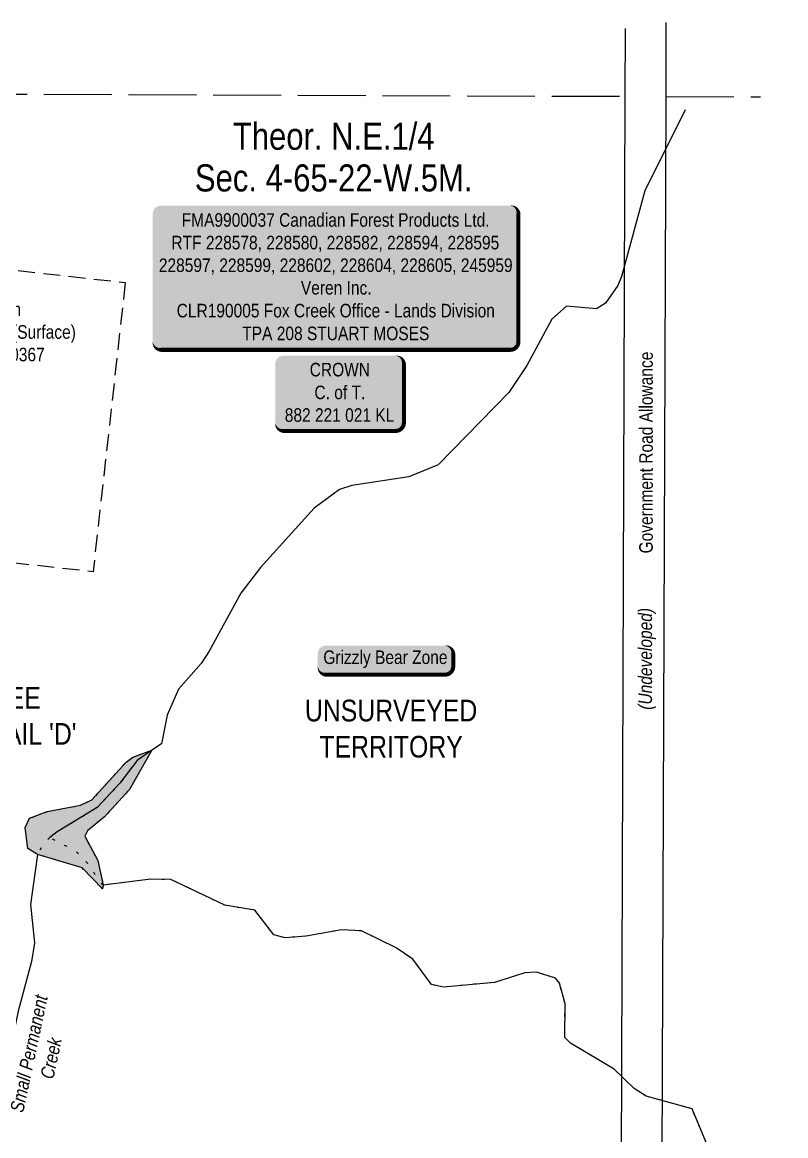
# Model space of a CAD drawing. Extents: x 481557 to 490744, y 6043801 to 6052728.
# Drawn here: x 483227 to 483791, y 6049926 to 6050748 of the extents above; entities that cross this region are included whole.
import ezdxf
from ezdxf.enums import TextEntityAlignment as Align

# ---------------------------------------------------------------- set-up
doc = ezdxf.new("R2010")
doc.units = 0
doc.header["$LTSCALE"] = 5
for name, pattern in [('foc-ACCESSROAD', [3.75, 2.5, -1.25]), ('foc-UNSURVEYED', [12.5, 10, -2.5]), ('foc-WHEELTRACKS', [2, 0.4, -1.6])]:
    doc.linetypes.add(name, pattern=pattern)
for name, color, linetype in [('AS-OWNER', 7, 'Continuous'), ('AS-SURFACE IMPACT', 7, 'Continuous'), ('C-SYMBOL', 7, 'Continuous'), ('C-WS', 13, 'foc-ACCESSROAD'), ('DETAIL-T', 7, 'Continuous'), ('L-ROAD-T', 7, 'Continuous'), ('L-SEC', 7, 'Continuous'), ('L-UNS-T', 3, 'Continuous'), ('L-USEC', 7, 'foc-UNSURVEYED'), ('P-TEMP-H', 41, 'Continuous'), ('T-CREEK', 160, 'Continuous'), ('T-WATER', 160, 'Continuous'), ('T-WATER-H', 133, 'Continuous'), ('T-WATER-P3', 160, 'foc-WHEELTRACKS'), ('T-WATER-T', 170, 'Continuous')]:
    doc.layers.add(name, color=color, linetype=linetype)
doc.layers.add('C-WS-T', color=13, linetype='Continuous', lineweight=9)
doc.layers.add('T-TEXT', color=48, linetype='Continuous', lineweight=18)
doc.styles.add('175L', font='ARIALN.TTF', dxfattribs={"height": 20})
doc.styles.add('80', font='ARIALN.TTF', dxfattribs={"height": 10})
doc.styles.add('80CG', font='ARIALN.TTF', dxfattribs={"height": 10})
doc.styles.add('80L', font='ARIALN.TTF', dxfattribs={"height": 10})
doc.styles.add('80LS', font='ARIALNI.TTF', dxfattribs={"height": 10})
doc.styles.add('foc-LtypeFont', font='ARIALN.TTF', dxfattribs={"height": 7.35})
doc.linetypes.add('foc-TOPO-flowdirection-NOLINE', pattern='A,0,[">",foc-LtypeFont,S=0.3,R=0,X=0,Y=-0.945],-20,[">",foc-LtypeFont,S=0.3,R=0,X=0,Y=-0.945],0', length=20)

# ---------------------------------------------------------------- blocks, each defined once
blk = doc.blocks.new('*U76')
h = blk.add_hatch(color=255)
edge = h.paths.add_edge_path()
edge.add_line((-129, -54), (129, -54))
edge.add_arc((129, -48), 6, 270, 360)
edge.add_line((135, -48), (135, 46.5))
edge.add_arc((129, 46.5), 6, 0, 90)
edge.add_line((129, 52.5), (-129, 52.5))
edge.add_arc((-129, 46.5), 6, 90, 180)
edge.add_line((-135, 46.5), (-135, -48))
edge.add_arc((-129, -48), 6, 180, 270)
at = {"color": 44, "flags": 128}
blk.add_lwpolyline([(-129, -54, 3, 3, 0), (129, -54, 3, 3, 0.414214), (135, -48, 3, 3, 0), (135, 46.5, 3, 0, 0.414214), (129, 52.5, 0, 0, 0), (-129, 52.5, 0, 0, 0.414214), (-135, 46.5, 0, 0, 0), (-135, -48, 0, 3, 0.414214)], format="xyseb", close=True, dxfattribs=at)
at = {"color": 44, "style": '80'}
blk.add_attdef('ENTER_TEXT_001', (-35.99, -5), '', height=10, dxfattribs=at)
blk = doc.blocks.new('*U32')
h = blk.add_hatch(color=255)
edge = h.paths.add_edge_path()
edge.add_line((-41.5, -28.5), (41.5, -28.5))
edge.add_arc((41.5, -22.5), 6, 270, 360)
edge.add_line((47.5, -22.5), (47.5, 21))
edge.add_arc((41.5, 21), 6, 0, 90)
edge.add_line((41.5, 27), (-41.5, 27))
edge.add_arc((-41.5, 21), 6, 90, 180)
edge.add_line((-47.5, 21), (-47.5, -22.5))
edge.add_arc((-41.5, -22.5), 6, 180, 270)
at = {"color": 14, "flags": 128}
blk.add_lwpolyline([(-41.5, -28.5, 3, 3, 0), (41.5, -28.5, 3, 3, 0.414214), (47.5, -22.5, 3, 3, 0), (47.5, 21, 3, 0, 0.414214), (41.5, 27, 0, 0, 0), (-41.5, 27, 0, 0, 0.414214), (-47.5, 21, 0, 0, 0), (-47.5, -22.5, 0, 3, 0.414214)], format="xyseb", close=True, dxfattribs=at)
at = {"color": 14, "style": '80'}
blk.add_attdef('ENTER_TEXT_001', (-26.85, -4.92), '', height=10, dxfattribs=at)
blk = doc.blocks.new('*U175')
h = blk.add_hatch(color=255)
edge = h.paths.add_edge_path()
edge.add_line((-44, -11.5), (44, -11.5))
edge.add_arc((44, -5.5), 6, 270, 360)
edge.add_line((50, -5.5), (50, 4))
edge.add_arc((44, 4), 6, 0, 90)
edge.add_line((44, 10), (-44, 10))
edge.add_arc((-44, 4), 6, 90, 180)
edge.add_line((-50, 4), (-50, -5.5))
edge.add_arc((-44, -5.5), 6, 180, 270)
at = {"color": 131, "flags": 128}
blk.add_lwpolyline([(-44, -11.5, 3, 3, 0), (44, -11.5, 3, 3, 0.414214), (50, -5.5, 3, 3, 0), (50, 4, 3, 0, 0.414214), (44, 10, 0, 0, 0), (-44, 10, 0, 0, 0.414214), (-50, 4, 0, 0, 0), (-50, -5.5, 0, 3, 0.414214)], format="xyseb", close=True, dxfattribs=at)
at = {"color": 131, "style": '80'}
blk.add_attdef('ENTER_TEXT_001', (-35.99, -5), '', height=10, dxfattribs=at)

msp = doc.modelspace()

# ---------------------------------------------------------------- hatches: boundary and pattern name
at = {"layer": 'T-WATER-H'}
h = msp.add_hatch(color=256, dxfattribs=at)
h.dxf.hatch_style = 1
h.paths.add_polyline_path([(483286.11, 6050108.557), (483271.074, 6050124.005), (483238.092, 6050134.027), (483230.839, 6050138.512), (483228.982, 6050153.989), (483232.132, 6050160.716), (483245.319, 6050165.632), (483269.854, 6050170.394), (483278.299, 6050174.227), (483303.429, 6050202.106), (483308.548, 6050205.771), (483322.556, 6050210.882), (483305.918, 6050181.972), (483287.52, 6050161.775), (483275.102, 6050151.476), (483273.012, 6050147.442), (483282.527, 6050129.468), (483286.632, 6050111.37)])

# ---------------------------------------------------------------- linework, layer by layer
at = {"layer": 'C-WS', "flags": 128}
msp.add_lwpolyline([(483302.871, 6050556.215), (483279.117, 6050342.642), (483095.357, 6050363.094), (483080.445, 6050364.739), (483086.221, 6050415.951), (483088.429, 6050435.818), (483090.613, 6050455.489), (483094.18, 6050488.3), (483104.186, 6050578.316), (483119.083, 6050576.658), (483302.871, 6050556.215)], close=True, dxfattribs=at)
at = {"layer": 'L-SEC'}
for p, q in [((483702.152, 6050693.613), (483702.262, 6050748.282)), ((483669.139, 6049889.466), (483671.993, 6050693.716)), ((483699.298, 6049889.363), (483702.152, 6050693.613))]:
    msp.add_line(p, q, dxfattribs=at)
at = {"layer": 'L-USEC'}
for p, q in [((483671.993, 6050693.716), (483672.104, 6050748.388)), ((482867.875, 6050696.53), (483671.993, 6050693.716)), ((483702.152, 6050693.613), (483771.855, 6050693.371))]:
    msp.add_line(p, q, dxfattribs=at)
at = {"layer": 'T-CREEK', "flags": 128}
for points in [[(483716.297, 6050683.807), (483686.459, 6050623.893), (483669.332, 6050560.813), (483666.488, 6050554.05), (483657.564, 6050541.046), (483650.805, 6050536.721), (483628.544, 6050538.777), (483617.88, 6050529.192), (483599.47, 6050494.897), (483586.077, 6050475.16), (483533.802, 6050421.647), (483512.246, 6050412.835), (483470.14, 6050406.289), (483461.087, 6050403.376), (483442.409, 6050389.63), (483402.646, 6050345.9), (483388.294, 6050326.857), (483364.868, 6050284.113), (483358.885, 6050275.086), (483342.262, 6050256.053), (483333.804, 6050236.729), (483329.517, 6050215.582), (483322.556, 6050210.882)], [(483716.297, 6050683.807), (483686.459, 6050623.893), (483669.332, 6050560.813), (483666.488, 6050554.05), (483657.564, 6050541.046), (483650.805, 6050536.721), (483628.544, 6050538.777), (483617.88, 6050529.192), (483599.47, 6050494.897), (483586.077, 6050475.16), (483533.802, 6050421.647), (483512.246, 6050412.835), (483470.14, 6050406.289), (483461.087, 6050403.376), (483442.409, 6050389.63), (483402.646, 6050345.9), (483388.294, 6050326.857), (483364.868, 6050284.113), (483358.885, 6050275.086), (483342.262, 6050256.053), (483333.804, 6050236.729), (483329.517, 6050215.582), (483322.556, 6050210.882)], [(483716.297, 6050683.807), (483686.459, 6050623.893), (483669.332, 6050560.813), (483666.488, 6050554.05), (483657.564, 6050541.046), (483650.805, 6050536.721), (483628.544, 6050538.777), (483617.88, 6050529.192), (483599.47, 6050494.897), (483586.077, 6050475.16), (483533.802, 6050421.647), (483512.246, 6050412.835), (483470.14, 6050406.289), (483461.087, 6050403.376), (483442.409, 6050389.63), (483402.646, 6050345.9), (483388.294, 6050326.857), (483364.868, 6050284.113), (483358.885, 6050275.086), (483342.262, 6050256.053), (483333.804, 6050236.729), (483329.517, 6050215.582), (483322.556, 6050210.882)], [(483238.092, 6050134.027), (483232.805, 6050096.972), (483235.891, 6050068.671), (483233.717, 6050055.044), (483223.819, 6050018.331), (483202.293, 6049916.77), (483202.258, 6049909.789)]]:
    msp.add_lwpolyline(points, dxfattribs=at)
at = {"layer": 'T-CREEK', "linetype": 'foc-TOPO-flowdirection-NOLINE', "flags": 128}
msp.add_lwpolyline([(483716.297, 6050683.807), (483686.459, 6050623.893), (483669.332, 6050560.813), (483666.488, 6050554.05), (483657.564, 6050541.046), (483650.805, 6050536.721), (483628.544, 6050538.777), (483617.88, 6050529.192), (483599.47, 6050494.897), (483586.077, 6050475.16), (483533.802, 6050421.647), (483512.246, 6050412.835), (483470.14, 6050406.289), (483461.087, 6050403.376), (483442.409, 6050389.63), (483402.646, 6050345.9), (483388.294, 6050326.857), (483364.868, 6050284.113), (483358.885, 6050275.086), (483342.262, 6050256.053), (483333.804, 6050236.729), (483329.517, 6050215.582), (483322.556, 6050210.882)], dxfattribs=at)
at = {"layer": 'T-WATER'}
msp.add_lwpolyline([(483286.11, 6050108.557), (483271.074, 6050124.005), (483238.092, 6050134.027), (483230.839, 6050138.512), (483228.982, 6050153.989), (483232.132, 6050160.716), (483245.319, 6050165.632), (483269.854, 6050170.394), (483278.299, 6050174.227), (483303.429, 6050202.106), (483308.548, 6050205.771), (483322.556, 6050210.882), (483305.918, 6050181.972), (483287.52, 6050161.775), (483275.102, 6050151.476), (483273.012, 6050147.442), (483282.527, 6050129.468), (483286.632, 6050111.37), (483286.11, 6050108.557)], close=True, dxfattribs=at)
at = {"layer": 'T-WATER-P3', "flags": 128}
msp.add_lwpolyline([(483286.11, 6050108.557), (483271.074, 6050124.005), (483238.092, 6050134.027), (483230.839, 6050138.512), (483228.982, 6050153.989), (483232.132, 6050160.716), (483245.319, 6050165.632), (483269.854, 6050170.394), (483278.299, 6050174.227), (483303.429, 6050202.106), (483308.548, 6050205.771), (483322.556, 6050210.882), (483305.918, 6050181.972), (483287.52, 6050161.775), (483275.102, 6050151.476), (483273.012, 6050147.442), (483282.527, 6050129.468), (483286.632, 6050111.37), (483286.11, 6050108.557)], close=True, dxfattribs=at)
for points in [[(483322.556, 6050210.882), (483311.663, 6050203.472), (483298.813, 6050186.521), (483282.227, 6050168.659), (483252.7, 6050150.798), (483247.253, 6050146.398)], [(483322.556, 6050210.882), (483311.663, 6050203.472), (483298.813, 6050186.521), (483282.227, 6050168.659), (483252.7, 6050150.798), (483247.253, 6050146.398)], [(483247.253, 6050146.398), (483243.223, 6050143.143), (483238.092, 6050134.027)], [(483247.253, 6050146.398), (483243.223, 6050143.143), (483238.092, 6050134.027)], [(483247.253, 6050146.398), (483243.223, 6050143.143), (483238.092, 6050134.027)], [(483286.632, 6050111.37), (483282.591, 6050114.71), (483278.217, 6050124.187), (483266.552, 6050136.217), (483247.253, 6050146.398)], [(483286.632, 6050111.37), (483282.591, 6050114.71), (483278.217, 6050124.187), (483266.552, 6050136.217), (483247.253, 6050146.398)], [(483286.632, 6050111.37), (483282.591, 6050114.71), (483278.217, 6050124.187), (483266.552, 6050136.217), (483247.253, 6050146.398)], [(484541.64, 6049663.831), (484526.718, 6049663.691), (484510.131, 6049658.517), (484497.56, 6049651.405), (484465.938, 6049619.977), (484410.728, 6049591.862), (484393.668, 6049589.148), (484375.605, 6049591.544), (484360.191, 6049596.933), (484325.864, 6049623.153), (484300.281, 6049638.541), (484286.007, 6049644.406), (484253.725, 6049651.59), (484212.957, 6049652.853), (484194.64, 6049651.644), (484142.802, 6049643.691), (484066.532, 6049629.404), (484019.061, 6049627.485), (484003.287, 6049633.299), (483990.885, 6049641.56), (483976.368, 6049647.187), (483960.105, 6049649.396), (483949.867, 6049659.095), (483937.639, 6049666.034), (483918.663, 6049665.493), (483882.598, 6049671.664), (483854.833, 6049672.092), (483846.833, 6049672.215), (483838.833, 6049672.338), (483824.779, 6049672.554), (483809.239, 6049676.923), (483797.618, 6049685.485), (483779.976, 6049708.527), (483773.351, 6049721.578), (483769.775, 6049732.257), (483767.09, 6049740.277), (483764.035, 6049748.262), (483757.158, 6049766.24), (483742.049, 6049823.093), (483736.267, 6049888.953), (483731.877, 6049921.389), (483721.348, 6049946.09), (483687.486, 6049955.599), (483678.642, 6049961.133), (483663.899, 6049975.524), (483631.668, 6049994.636), (483627.365, 6049998.96), (483627.541, 6050023.689), (483623.481, 6050038.884), (483620.435, 6050042.721), (483606.455, 6050047.096), (483597.939, 6050046.538), (483575.384, 6050039.489), (483537.843, 6050036.094), (483529.041, 6050037.901), (483515.18, 6050056.697), (483502.812, 6050065.083), (483477.413, 6050077.49), (483462.472, 6050078.432), (483436.532, 6050073.67), (483420.815, 6050072.453), (483412.51, 6050074.668), (483398.589, 6050092.76), (483376.27, 6050096.46), (483336.623, 6050115.49), (483321.723, 6050115.639), (483286.632, 6050111.37)]]:
    msp.add_lwpolyline(points, dxfattribs=at)
at = {"layer": 'T-WATER-P3', "linetype": 'foc-TOPO-flowdirection-NOLINE', "flags": 128}
for points in [[(483322.556, 6050210.882), (483311.663, 6050203.472), (483298.813, 6050186.521), (483282.227, 6050168.659), (483252.7, 6050150.798), (483247.253, 6050146.398)], [(483238.092, 6050134.027), (483232.805, 6050096.972), (483235.891, 6050068.671), (483233.717, 6050055.044), (483223.819, 6050018.331), (483202.293, 6049916.77), (483202.258, 6049909.789)], [(484541.64, 6049663.831), (484526.718, 6049663.691), (484510.131, 6049658.517), (484497.56, 6049651.405), (484465.938, 6049619.977), (484410.728, 6049591.862), (484393.668, 6049589.148), (484375.605, 6049591.544), (484360.191, 6049596.933), (484325.864, 6049623.153), (484300.281, 6049638.541), (484286.007, 6049644.406), (484253.725, 6049651.59), (484212.957, 6049652.853), (484194.64, 6049651.644), (484142.802, 6049643.691), (484066.532, 6049629.404), (484019.061, 6049627.485), (484003.287, 6049633.299), (483990.885, 6049641.56), (483976.368, 6049647.187), (483960.105, 6049649.396), (483949.867, 6049659.095), (483937.639, 6049666.034), (483918.663, 6049665.493), (483882.598, 6049671.664), (483854.833, 6049672.092), (483846.833, 6049672.215), (483838.833, 6049672.338), (483824.779, 6049672.554), (483809.239, 6049676.923), (483797.618, 6049685.485), (483779.976, 6049708.527), (483773.351, 6049721.578), (483769.775, 6049732.257), (483767.09, 6049740.277), (483764.035, 6049748.262), (483757.158, 6049766.24), (483742.049, 6049823.093), (483736.267, 6049888.953), (483731.877, 6049921.389), (483721.348, 6049946.09), (483687.486, 6049955.599), (483678.642, 6049961.133), (483663.899, 6049975.524), (483631.668, 6049994.636), (483627.365, 6049998.96), (483627.541, 6050023.689), (483623.481, 6050038.884), (483620.435, 6050042.721), (483606.455, 6050047.096), (483597.939, 6050046.538), (483575.384, 6050039.489), (483537.843, 6050036.094), (483529.041, 6050037.901), (483515.18, 6050056.697), (483502.812, 6050065.083), (483477.413, 6050077.49), (483462.472, 6050078.432), (483436.532, 6050073.67), (483420.815, 6050072.453), (483412.51, 6050074.668), (483398.589, 6050092.76), (483376.27, 6050096.46), (483336.623, 6050115.49), (483321.723, 6050115.639), (483286.632, 6050111.37)]]:
    msp.add_lwpolyline(points, dxfattribs=at)

# ---------------------------------------------------------------- block references
at = {"layer": 'AS-OWNER'}
ref = msp.add_blockref('*U32', (483461.105, 6050475.181), dxfattribs=dict(at, xscale=0.999478940000002, yscale=0.999478940000002, zscale=0.999478940000002))
ref.add_attrib('ENTER_TEXT_001', 'CROWN', (483439.057, 6050486.947), dxfattribs={"layer": '0', "color": 14, "height": 9.9948, "style": '80'})
ref.add_attrib('ENTER_TEXT_002', 'C. of T.', (483442.551, 6050470.112), dxfattribs={"layer": '0', "color": 14, "height": 9.9948, "style": '80'})
ref.add_attrib('ENTER_TEXT_003', '882 221 021 KL', (483420.659, 6050453.413), dxfattribs={"layer": '0', "color": 14, "height": 9.99479, "style": '80'})
at = {"layer": 'AS-SURFACE IMPACT'}
ref = msp.add_blockref('*U76', (483458.184, 6050560.56), dxfattribs=at)
ref.add_attrib('ENTER_TEXT_001', 'FMA9900037 Canadian Forest Products Ltd.', (483344.517, 6050597.441), dxfattribs={"layer": '0', "color": 44, "height": 10, "style": '80'})
ref.add_attrib('ENTER_TEXT_002', 'RTF 228578, 228580, 228582, 228594, 228595', (483336.949, 6050580.734), dxfattribs={"layer": '0', "color": 44, "height": 10, "style": '80'})
ref.add_attrib('ENTER_TEXT_003', '228597, 228599, 228602, 228604, 228605, 245959', (483327.676, 6050564.026), dxfattribs={"layer": '0', "color": 44, "height": 10, "style": '80'})
ref.add_attrib('ENTER_TEXT_004', 'Veren Inc.', (483432.536, 6050547.359), dxfattribs={"layer": '0', "color": 44, "height": 10, "style": '80'})
ref.add_attrib('ENTER_TEXT_005', 'CLR190005 Fox Creek Office - Lands Division', (483340.834, 6050530.515), dxfattribs={"layer": '0', "color": 44, "height": 10, "style": '80'})
ref.add_attrib('ENTER_TEXT_006', 'TPA 208 STUART MOSES', (483389.268, 6050513.671), dxfattribs={"layer": '0', "color": 44, "height": 10, "style": '80'})
at = {"layer": 'P-TEMP-H'}
ref = msp.add_blockref('*U175', (483495.009, 6050278.225), dxfattribs=at)
ref.add_attrib('ENTER_TEXT_001', 'Grizzly Bear Zone', (483449.099, 6050274.606), dxfattribs={"layer": '0', "color": 131, "height": 10, "style": '80'})

# ---------------------------------------------------------------- texts
at = {"layer": 'C-SYMBOL', "color": 3, "insert": (483456.771, 6050674.24), "char_height": 20, "width": 203.24229, "attachment_point": 2, "line_spacing_factor": 0.922857, "style": '175L'}
msp.add_mtext('Theor. N.E.1/4 \\PSec. 4-65-22-W.5M.', dxfattribs=at)
at = {"layer": 'C-WS-T', "insert": (483148.214, 6050541.412), "char_height": 10, "attachment_point": 1, "style": '80L'}
msp.add_mtext_dynamic_manual_height_columns('\\pi47.136;Veren\\P\\pi7.4263;FC626 15-4 (Surface)\\P\\pi30.206;MSL 190367', width=123.97942, gutter_width=50.027, heights=[0], dxfattribs=at)
at = {"layer": 'DETAIL-T', "color": 3, "insert": (483222.143, 6050236.344), "char_height": 15.9915, "width": 87.7207, "attachment_point": 5, "style": '80CG'}
msp.add_mtext("SEE\\PDETAIL 'D'", dxfattribs=at)
at = {"layer": 'L-UNS-T', "color": 3, "insert": (483499.14, 6050226.777), "char_height": 16, "attachment_point": 5, "style": '80L'}
msp.add_mtext_dynamic_manual_height_columns('UNSURVEYED TERRITORY', width=126.5475, gutter_width=47.55, heights=[0], dxfattribs=at)
at = {"layer": 'T-TEXT', "style": '80LS'}
msp.add_text('(Undeveloped)', height=10, rotation=90, dxfattribs=at).set_placement((483686.782, 6050278.423), align=Align.MIDDLE_CENTER)
at = {"layer": 'T-WATER-T', "insert": (483216.42, 6049938.823), "char_height": 10, "attachment_point": 1, "rotation": 78.033279, "style": '80L'}
msp.add_mtext_dynamic_manual_height_columns('\\pi6.392;{\\fArial Narrow|b0|i1|c0|p34;Small Permanent \\P\\pi35.079;Creek}', width=100.28052, gutter_width=50.027, heights=[0], dxfattribs=at)

# ---------------------------------------------------------------- next in the draw order: texts
at = {"layer": 'L-ROAD-T', "insert": (483682.353, 6050430.731), "char_height": 10, "width": 149.00409, "attachment_point": 2, "rotation": 90, "style": '80L', "bg_fill": 3, "box_fill_scale": 1.15, "bg_fill_color": 256, "bg_fill_true_color": 256, "bg_fill_transparency": 0}
msp.add_mtext('Government Road Allowance', dxfattribs=at)

doc.saveas('drawing.dxf')
